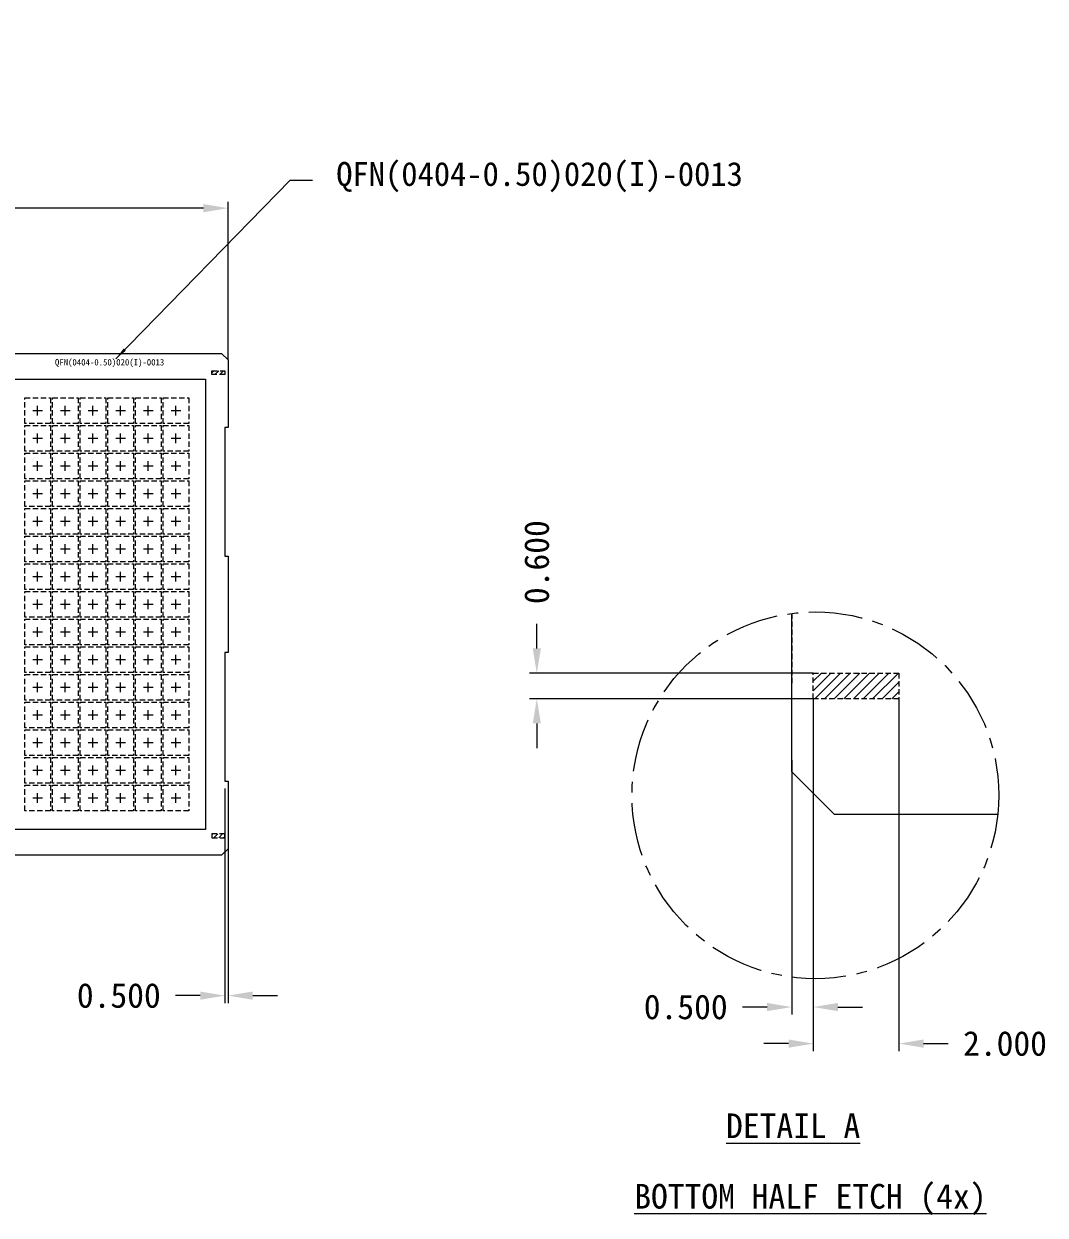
# Model space of a CAD drawing. Header units: millimetres. Extents: x -176 to -53, y -166 to -6.
# Drawn here: x -101.1 to -53.5, y -166 to -110.5 of the extents above; entities that cross this region are included whole.
import ezdxf

# ---------------------------------------------------------------- set-up
doc = ezdxf.new("R2010")
doc.units = ezdxf.units.MM
for name, pattern in [('CENTER', [2, 1.25, -0.25, 0.25, -0.25]), ('DASHED', [0.75, 0.5, -0.25]), ('HIDDEN', [0.375, 0.25, -0.125])]:
    doc.linetypes.add(name, pattern=pattern)
for name, color, linetype, lineweight in [('1D', 4, 'Continuous', 18), ('ETCH', 4, 'Continuous', 15), ('PKG', 6, 'HIDDEN', 9)]:
    doc.layers.add(name, color=color, linetype=linetype, lineweight=lineweight)
doc.layers.add('中心线', color=1, linetype='CENTER')
doc.layers.add('标注', color=4, linetype='Continuous')
doc.styles.add('宋体', font='SimSun.ttf')

msp = doc.modelspace()

# ---------------------------------------------------------------- hatches: boundary and pattern name
at = {"layer": 'ETCH', "lineweight": 0}
h = msp.add_hatch(dxfattribs=at)
h.set_pattern_fill('ANSI31', color=256, scale=0.05)
h.set_pattern_definition([(45, (0.36697, 0.75377), (-0.1122532, 0.1122532), [])])
h.paths.add_polyline_path([(-91.7491, -148.366), (-92.3491, -148.366), (-92.3491, -148.4502), (-91.7491, -148.4502)])
h.paths.add_polyline_path([(-91.7491, -148.2702), (-92.3491, -148.2702), (-92.3491, -148.366), (-91.7491, -148.366)])
h.paths.add_polyline_path([(-91.7491, -126.7602), (-92.3491, -126.7602), (-92.3491, -126.8502), (-91.7491, -126.8502)])
h.paths.add_polyline_path([(-91.7491, -126.6702), (-92.3491, -126.6702), (-92.3491, -126.7602), (-91.7491, -126.7602)])
h.paths.add_polyline_path([(-168.2491, -126.7602), (-168.8491, -126.7602), (-168.8491, -126.8502), (-168.2491, -126.8502)])
h.paths.add_polyline_path([(-168.2491, -126.6702), (-168.8491, -126.6702), (-168.8491, -126.7602), (-168.2491, -126.7602)])
h.paths.add_polyline_path([(-149.0388, -91.4903), (-151.0388, -91.4903), (-151.0388, -91.7903), (-149.0388, -91.7903)])
h.paths.add_polyline_path([(-149.0388, -91.1903), (-151.0388, -91.1903), (-151.0388, -91.4903), (-149.0388, -91.4903)])
h.paths.add_polyline_path([(-149.0388, -19.4903), (-151.0388, -19.4903), (-151.0388, -19.7903), (-149.0388, -19.7903)])
h.paths.add_polyline_path([(-149.0388, -19.1903), (-151.0388, -19.1903), (-151.0388, -19.4903), (-149.0388, -19.4903)])
h.paths.add_polyline_path([(-168.2491, -148.366), (-168.8491, -148.366), (-168.8491, -148.4502), (-168.2491, -148.4502)])
h.paths.add_polyline_path([(-168.2491, -148.2702), (-168.8491, -148.2702), (-168.8491, -148.366), (-168.2491, -148.366)])
h = msp.add_hatch(dxfattribs=at)
h.set_pattern_fill('ANSI31', color=256, scale=0.1)
h.set_pattern_definition([(45, (-4394.22916, -1002.446), (-0.224506403, 0.224506403), [])])
h.paths.add_polyline_path([(-64.308, -141.3699), (-60.308, -141.3699), (-60.308, -141.9699), (-64.308, -141.9699)])
h.paths.add_polyline_path([(-64.308, -141.3699), (-64.308, -140.7699), (-60.308, -140.7699), (-60.308, -141.3699)])
at = {"layer": '标注', "lineweight": 0}
for points in [[(-92.7491, -118.8975), (-92.7491, -119.2809), (-91.5991, -119.0892)], [(-96.8358, -126.1152), (-96.4701, -125.6337), (-96.3628, -125.7385)], [(-77.3913, -139.6199), (-77.0079, -139.6199), (-77.1996, -140.7699)], [(-77.3913, -143.1199), (-77.0079, -143.1199), (-77.1996, -141.9699)], [(-92.8991, -155.6185), (-92.8991, -156.0018), (-91.7491, -155.8101)], [(-90.4491, -155.6185), (-90.4491, -156.0018), (-91.5991, -155.8101)], [(-66.458, -156.1517), (-66.458, -156.535), (-65.308, -156.3434)], [(-63.158, -156.1517), (-63.158, -156.535), (-64.308, -156.3434)], [(-65.458, -157.8565), (-65.458, -158.2398), (-64.308, -158.0482)], [(-59.158, -157.8565), (-59.158, -158.2398), (-60.308, -158.0482)]]:
    msp.add_hatch(color=256, dxfattribs=at).paths.add_polyline_path(points, flags=0)

# ---------------------------------------------------------------- linework, layer by layer
at = {"color": 6, "linetype": 'ByBlock', "lineweight": 0, "elevation": -0.0291}
for points in [[(-168.6991, -125.8602), (-91.8991, -125.8602), (-91.5991, -126.1602), (-91.5991, -126.1602), (-91.5991, -126.1602), (-91.5991, -129.3102), (-91.7491, -129.3102), (-91.7491, -135.3102), (-91.5991, -135.3102), (-91.5991, -139.8102), (-91.7491, -139.8102), (-91.7491, -145.8102), (-91.5991, -145.8102), (-91.5991, -148.9602), (-91.5991, -148.9602), (-91.5991, -148.9602), (-91.8991, -149.2602), (-168.6991, -149.2602)], [(-55.7029, -147.3699), (-63.308, -147.3699), (-65.308, -145.3699), (-65.308, -145.3699), (-65.308, -145.3699), (-65.308, -137.9884)]]:
    msp.add_lwpolyline(points, dxfattribs=at)
at = {"layer": '1D', "linetype": 'HIDDEN', "lineweight": 0}
msp.add_line((-65.308, -137.9884, -0.0291), (-65.308, -141.3699, -0.0291), dxfattribs=at)
at = {"layer": '1D', "lineweight": 0, "elevation": -0.0291}
msp.add_lwpolyline([(-167.6491, -127.0602), (-92.6491, -127.0602), (-92.6491, -148.0602), (-167.6491, -148.0602)], close=True, dxfattribs=at)
at = {"layer": '1D', "linetype": 'HIDDEN', "lineweight": 0, "elevation": -0.0291}
for points in [[(-91.7491, -126.6702), (-91.7491, -126.8502), (-92.3491, -126.8502), (-92.3491, -126.6702)], [(-64.308, -141.9699), (-64.308, -140.7699), (-60.308, -140.7699), (-60.308, -141.9699)], [(-91.7491, -148.4502), (-91.7491, -148.2702), (-92.3491, -148.2702), (-92.3491, -148.4502)]]:
    msp.add_lwpolyline(points, close=True, dxfattribs=at)
at = {"layer": 'PKG', "color": 2, "linetype": 'DASHED', "lineweight": 0, "ltscale": 0.5, "elevation": -0.0291}
for points in [[(-101.0791, -127.9302), (-99.8791, -127.9302), (-99.8791, -129.1302), (-101.0791, -129.1302)], [(-99.7891, -127.9302), (-98.5891, -127.9302), (-98.5891, -129.1302), (-99.7891, -129.1302)], [(-98.4991, -127.9302), (-97.2991, -127.9302), (-97.2991, -129.1302), (-98.4991, -129.1302)], [(-97.2091, -127.9302), (-96.0091, -127.9302), (-96.0091, -129.1302), (-97.2091, -129.1302)], [(-95.9191, -127.9302), (-94.7191, -127.9302), (-94.7191, -129.1302), (-95.9191, -129.1302)], [(-94.6291, -127.9302), (-93.4291, -127.9302), (-93.4291, -129.1302), (-94.6291, -129.1302)], [(-101.0791, -129.2202), (-99.8791, -129.2202), (-99.8791, -130.4202), (-101.0791, -130.4202)], [(-99.7891, -129.2202), (-98.5891, -129.2202), (-98.5891, -130.4202), (-99.7891, -130.4202)], [(-98.4991, -129.2202), (-97.2991, -129.2202), (-97.2991, -130.4202), (-98.4991, -130.4202)], [(-97.2091, -129.2202), (-96.0091, -129.2202), (-96.0091, -130.4202), (-97.2091, -130.4202)], [(-95.9191, -129.2202), (-94.7191, -129.2202), (-94.7191, -130.4202), (-95.9191, -130.4202)], [(-94.6291, -129.2202), (-93.4291, -129.2202), (-93.4291, -130.4202), (-94.6291, -130.4202)], [(-101.0791, -130.5102), (-99.8791, -130.5102), (-99.8791, -131.7102), (-101.0791, -131.7102)], [(-99.7891, -130.5102), (-98.5891, -130.5102), (-98.5891, -131.7102), (-99.7891, -131.7102)], [(-98.4991, -130.5102), (-97.2991, -130.5102), (-97.2991, -131.7102), (-98.4991, -131.7102)], [(-97.2091, -130.5102), (-96.0091, -130.5102), (-96.0091, -131.7102), (-97.2091, -131.7102)], [(-95.9191, -130.5102), (-94.7191, -130.5102), (-94.7191, -131.7102), (-95.9191, -131.7102)], [(-94.6291, -130.5102), (-93.4291, -130.5102), (-93.4291, -131.7102), (-94.6291, -131.7102)], [(-101.0791, -131.8002), (-99.8791, -131.8002), (-99.8791, -133.0002), (-101.0791, -133.0002)], [(-99.7891, -131.8002), (-98.5891, -131.8002), (-98.5891, -133.0002), (-99.7891, -133.0002)], [(-98.4991, -131.8002), (-97.2991, -131.8002), (-97.2991, -133.0002), (-98.4991, -133.0002)], [(-97.2091, -131.8002), (-96.0091, -131.8002), (-96.0091, -133.0002), (-97.2091, -133.0002)], [(-95.9191, -131.8002), (-94.7191, -131.8002), (-94.7191, -133.0002), (-95.9191, -133.0002)], [(-94.6291, -131.8002), (-93.4291, -131.8002), (-93.4291, -133.0002), (-94.6291, -133.0002)], [(-101.0791, -133.0902), (-99.8791, -133.0902), (-99.8791, -134.2902), (-101.0791, -134.2902)], [(-99.7891, -133.0902), (-98.5891, -133.0902), (-98.5891, -134.2902), (-99.7891, -134.2902)], [(-98.4991, -133.0902), (-97.2991, -133.0902), (-97.2991, -134.2902), (-98.4991, -134.2902)], [(-97.2091, -133.0902), (-96.0091, -133.0902), (-96.0091, -134.2902), (-97.2091, -134.2902)], [(-95.9191, -133.0902), (-94.7191, -133.0902), (-94.7191, -134.2902), (-95.9191, -134.2902)], [(-94.6291, -133.0902), (-93.4291, -133.0902), (-93.4291, -134.2902), (-94.6291, -134.2902)], [(-101.0791, -134.3802), (-99.8791, -134.3802), (-99.8791, -135.5802), (-101.0791, -135.5802)], [(-99.7891, -134.3802), (-98.5891, -134.3802), (-98.5891, -135.5802), (-99.7891, -135.5802)], [(-98.4991, -134.3802), (-97.2991, -134.3802), (-97.2991, -135.5802), (-98.4991, -135.5802)], [(-97.2091, -134.3802), (-96.0091, -134.3802), (-96.0091, -135.5802), (-97.2091, -135.5802)], [(-95.9191, -134.3802), (-94.7191, -134.3802), (-94.7191, -135.5802), (-95.9191, -135.5802)], [(-94.6291, -134.3802), (-93.4291, -134.3802), (-93.4291, -135.5802), (-94.6291, -135.5802)], [(-101.0791, -135.6702), (-99.8791, -135.6702), (-99.8791, -136.8702), (-101.0791, -136.8702)], [(-99.7891, -135.6702), (-98.5891, -135.6702), (-98.5891, -136.8702), (-99.7891, -136.8702)], [(-98.4991, -135.6702), (-97.2991, -135.6702), (-97.2991, -136.8702), (-98.4991, -136.8702)], [(-97.2091, -135.6702), (-96.0091, -135.6702), (-96.0091, -136.8702), (-97.2091, -136.8702)], [(-95.9191, -135.6702), (-94.7191, -135.6702), (-94.7191, -136.8702), (-95.9191, -136.8702)], [(-94.6291, -135.6702), (-93.4291, -135.6702), (-93.4291, -136.8702), (-94.6291, -136.8702)], [(-101.0791, -136.9602), (-99.8791, -136.9602), (-99.8791, -138.1602), (-101.0791, -138.1602)], [(-99.7891, -136.9602), (-98.5891, -136.9602), (-98.5891, -138.1602), (-99.7891, -138.1602)], [(-98.4991, -136.9602), (-97.2991, -136.9602), (-97.2991, -138.1602), (-98.4991, -138.1602)], [(-97.2091, -136.9602), (-96.0091, -136.9602), (-96.0091, -138.1602), (-97.2091, -138.1602)], [(-95.9191, -136.9602), (-94.7191, -136.9602), (-94.7191, -138.1602), (-95.9191, -138.1602)], [(-94.6291, -136.9602), (-93.4291, -136.9602), (-93.4291, -138.1602), (-94.6291, -138.1602)], [(-101.0791, -138.2502), (-99.8791, -138.2502), (-99.8791, -139.4502), (-101.0791, -139.4502)], [(-99.7891, -138.2502), (-98.5891, -138.2502), (-98.5891, -139.4502), (-99.7891, -139.4502)], [(-98.4991, -138.2502), (-97.2991, -138.2502), (-97.2991, -139.4502), (-98.4991, -139.4502)], [(-97.2091, -138.2502), (-96.0091, -138.2502), (-96.0091, -139.4502), (-97.2091, -139.4502)], [(-95.9191, -138.2502), (-94.7191, -138.2502), (-94.7191, -139.4502), (-95.9191, -139.4502)], [(-94.6291, -138.2502), (-93.4291, -138.2502), (-93.4291, -139.4502), (-94.6291, -139.4502)], [(-101.0791, -139.5402), (-99.8791, -139.5402), (-99.8791, -140.7402), (-101.0791, -140.7402)], [(-99.7891, -139.5402), (-98.5891, -139.5402), (-98.5891, -140.7402), (-99.7891, -140.7402)], [(-98.4991, -139.5402), (-97.2991, -139.5402), (-97.2991, -140.7402), (-98.4991, -140.7402)], [(-97.2091, -139.5402), (-96.0091, -139.5402), (-96.0091, -140.7402), (-97.2091, -140.7402)], [(-95.9191, -139.5402), (-94.7191, -139.5402), (-94.7191, -140.7402), (-95.9191, -140.7402)], [(-94.6291, -139.5402), (-93.4291, -139.5402), (-93.4291, -140.7402), (-94.6291, -140.7402)], [(-101.0791, -140.8302), (-99.8791, -140.8302), (-99.8791, -142.0302), (-101.0791, -142.0302)], [(-99.7891, -140.8302), (-98.5891, -140.8302), (-98.5891, -142.0302), (-99.7891, -142.0302)], [(-98.4991, -140.8302), (-97.2991, -140.8302), (-97.2991, -142.0302), (-98.4991, -142.0302)], [(-97.2091, -140.8302), (-96.0091, -140.8302), (-96.0091, -142.0302), (-97.2091, -142.0302)], [(-95.9191, -140.8302), (-94.7191, -140.8302), (-94.7191, -142.0302), (-95.9191, -142.0302)], [(-94.6291, -140.8302), (-93.4291, -140.8302), (-93.4291, -142.0302), (-94.6291, -142.0302)], [(-101.0791, -142.1202), (-99.8791, -142.1202), (-99.8791, -143.3202), (-101.0791, -143.3202)], [(-99.7891, -142.1202), (-98.5891, -142.1202), (-98.5891, -143.3202), (-99.7891, -143.3202)], [(-98.4991, -142.1202), (-97.2991, -142.1202), (-97.2991, -143.3202), (-98.4991, -143.3202)], [(-97.2091, -142.1202), (-96.0091, -142.1202), (-96.0091, -143.3202), (-97.2091, -143.3202)], [(-95.9191, -142.1202), (-94.7191, -142.1202), (-94.7191, -143.3202), (-95.9191, -143.3202)], [(-94.6291, -142.1202), (-93.4291, -142.1202), (-93.4291, -143.3202), (-94.6291, -143.3202)], [(-101.0791, -143.4102), (-99.8791, -143.4102), (-99.8791, -144.6102), (-101.0791, -144.6102)], [(-99.7891, -143.4102), (-98.5891, -143.4102), (-98.5891, -144.6102), (-99.7891, -144.6102)], [(-98.4991, -143.4102), (-97.2991, -143.4102), (-97.2991, -144.6102), (-98.4991, -144.6102)], [(-97.2091, -143.4102), (-96.0091, -143.4102), (-96.0091, -144.6102), (-97.2091, -144.6102)], [(-95.9191, -143.4102), (-94.7191, -143.4102), (-94.7191, -144.6102), (-95.9191, -144.6102)], [(-94.6291, -143.4102), (-93.4291, -143.4102), (-93.4291, -144.6102), (-94.6291, -144.6102)], [(-101.0791, -144.7002), (-99.8791, -144.7002), (-99.8791, -145.9002), (-101.0791, -145.9002)], [(-99.7891, -144.7002), (-98.5891, -144.7002), (-98.5891, -145.9002), (-99.7891, -145.9002)], [(-98.4991, -144.7002), (-97.2991, -144.7002), (-97.2991, -145.9002), (-98.4991, -145.9002)], [(-97.2091, -144.7002), (-96.0091, -144.7002), (-96.0091, -145.9002), (-97.2091, -145.9002)], [(-95.9191, -144.7002), (-94.7191, -144.7002), (-94.7191, -145.9002), (-95.9191, -145.9002)], [(-94.6291, -144.7002), (-93.4291, -144.7002), (-93.4291, -145.9002), (-94.6291, -145.9002)], [(-101.0791, -145.9902), (-99.8791, -145.9902), (-99.8791, -147.1902), (-101.0791, -147.1902)], [(-99.7891, -145.9902), (-98.5891, -145.9902), (-98.5891, -147.1902), (-99.7891, -147.1902)], [(-98.4991, -145.9902), (-97.2991, -145.9902), (-97.2991, -147.1902), (-98.4991, -147.1902)], [(-97.2091, -145.9902), (-96.0091, -145.9902), (-96.0091, -147.1902), (-97.2091, -147.1902)], [(-95.9191, -145.9902), (-94.7191, -145.9902), (-94.7191, -147.1902), (-95.9191, -147.1902)], [(-94.6291, -145.9902), (-93.4291, -145.9902), (-93.4291, -147.1902), (-94.6291, -147.1902)]]:
    msp.add_lwpolyline(points, close=True, dxfattribs=at)
at = {"layer": '中心线', "color": 1, "linetype": 'CENTER', "lineweight": 0, "ltscale": 0.5}
for p, q in [((-100.4791, -128.7552, -0.0291), (-100.4791, -128.3052, -0.0291)), ((-99.1891, -128.7552, -0.0291), (-99.1891, -128.3052, -0.0291)), ((-97.8991, -128.7552, -0.0291), (-97.8991, -128.3052, -0.0291)), ((-96.6091, -128.7552, -0.0291), (-96.6091, -128.3052, -0.0291)), ((-95.3191, -128.7552, -0.0291), (-95.3191, -128.3052, -0.0291)), ((-94.0291, -128.7552, -0.0291), (-94.0291, -128.3052, -0.0291)), ((-100.7041, -128.5302, -0.0291), (-100.2541, -128.5302, -0.0291)), ((-99.4141, -128.5302, -0.0291), (-98.9641, -128.5302, -0.0291)), ((-98.1241, -128.5302, -0.0291), (-97.6741, -128.5302, -0.0291)), ((-96.8341, -128.5302, -0.0291), (-96.3841, -128.5302, -0.0291)), ((-95.5441, -128.5302, -0.0291), (-95.0941, -128.5302, -0.0291)), ((-94.2541, -128.5302, -0.0291), (-93.8041, -128.5302, -0.0291)), ((-100.7041, -129.8202, -0.0291), (-100.2541, -129.8202, -0.0291)), ((-100.4791, -130.0452, -0.0291), (-100.4791, -129.5952, -0.0291)), ((-99.4141, -129.8202, -0.0291), (-98.9641, -129.8202, -0.0291)), ((-99.1891, -130.0452, -0.0291), (-99.1891, -129.5952, -0.0291)), ((-98.1241, -129.8202, -0.0291), (-97.6741, -129.8202, -0.0291)), ((-97.8991, -130.0452, -0.0291), (-97.8991, -129.5952, -0.0291)), ((-96.8341, -129.8202, -0.0291), (-96.3841, -129.8202, -0.0291)), ((-96.6091, -130.0452, -0.0291), (-96.6091, -129.5952, -0.0291)), ((-95.5441, -129.8202, -0.0291), (-95.0941, -129.8202, -0.0291)), ((-95.3191, -130.0452, -0.0291), (-95.3191, -129.5952, -0.0291)), ((-94.2541, -129.8202, -0.0291), (-93.8041, -129.8202, -0.0291)), ((-94.0291, -130.0452, -0.0291), (-94.0291, -129.5952, -0.0291)), ((-100.7041, -131.1102, -0.0291), (-100.2541, -131.1102, -0.0291)), ((-100.4791, -131.3352, -0.0291), (-100.4791, -130.8852, -0.0291)), ((-99.4141, -131.1102, -0.0291), (-98.9641, -131.1102, -0.0291)), ((-99.1891, -131.3352, -0.0291), (-99.1891, -130.8852, -0.0291)), ((-98.1241, -131.1102, -0.0291), (-97.6741, -131.1102, -0.0291)), ((-97.8991, -131.3352, -0.0291), (-97.8991, -130.8852, -0.0291)), ((-96.8341, -131.1102, -0.0291), (-96.3841, -131.1102, -0.0291)), ((-96.6091, -131.3352, -0.0291), (-96.6091, -130.8852, -0.0291)), ((-95.5441, -131.1102, -0.0291), (-95.0941, -131.1102, -0.0291)), ((-95.3191, -131.3352, -0.0291), (-95.3191, -130.8852, -0.0291)), ((-94.2541, -131.1102, -0.0291), (-93.8041, -131.1102, -0.0291)), ((-94.0291, -131.3352, -0.0291), (-94.0291, -130.8852, -0.0291)), ((-100.4791, -132.6252, -0.0291), (-100.4791, -132.1752, -0.0291)), ((-99.1891, -132.6252, -0.0291), (-99.1891, -132.1752, -0.0291)), ((-97.8991, -132.6252, -0.0291), (-97.8991, -132.1752, -0.0291)), ((-96.6091, -132.6252, -0.0291), (-96.6091, -132.1752, -0.0291)), ((-95.3191, -132.6252, -0.0291), (-95.3191, -132.1752, -0.0291)), ((-94.0291, -132.6252, -0.0291), (-94.0291, -132.1752, -0.0291)), ((-100.7041, -132.4002, -0.0291), (-100.2541, -132.4002, -0.0291)), ((-99.4141, -132.4002, -0.0291), (-98.9641, -132.4002, -0.0291)), ((-98.1241, -132.4002, -0.0291), (-97.6741, -132.4002, -0.0291)), ((-96.8341, -132.4002, -0.0291), (-96.3841, -132.4002, -0.0291)), ((-95.5441, -132.4002, -0.0291), (-95.0941, -132.4002, -0.0291)), ((-94.2541, -132.4002, -0.0291), (-93.8041, -132.4002, -0.0291)), ((-100.7041, -133.6902, -0.0291), (-100.2541, -133.6902, -0.0291)), ((-100.4791, -133.9152, -0.0291), (-100.4791, -133.4652, -0.0291)), ((-99.4141, -133.6902, -0.0291), (-98.9641, -133.6902, -0.0291)), ((-99.1891, -133.9152, -0.0291), (-99.1891, -133.4652, -0.0291)), ((-98.1241, -133.6902, -0.0291), (-97.6741, -133.6902, -0.0291)), ((-97.8991, -133.9152, -0.0291), (-97.8991, -133.4652, -0.0291)), ((-96.8341, -133.6902, -0.0291), (-96.3841, -133.6902, -0.0291)), ((-96.6091, -133.9152, -0.0291), (-96.6091, -133.4652, -0.0291)), ((-95.5441, -133.6902, -0.0291), (-95.0941, -133.6902, -0.0291)), ((-95.3191, -133.9152, -0.0291), (-95.3191, -133.4652, -0.0291)), ((-94.2541, -133.6902, -0.0291), (-93.8041, -133.6902, -0.0291)), ((-94.0291, -133.9152, -0.0291), (-94.0291, -133.4652, -0.0291)), ((-100.7041, -134.9802, -0.0291), (-100.2541, -134.9802, -0.0291)), ((-100.4791, -135.2052, -0.0291), (-100.4791, -134.7552, -0.0291)), ((-99.4141, -134.9802, -0.0291), (-98.9641, -134.9802, -0.0291)), ((-99.1891, -135.2052, -0.0291), (-99.1891, -134.7552, -0.0291)), ((-98.1241, -134.9802, -0.0291), (-97.6741, -134.9802, -0.0291)), ((-97.8991, -135.2052, -0.0291), (-97.8991, -134.7552, -0.0291)), ((-96.8341, -134.9802, -0.0291), (-96.3841, -134.9802, -0.0291)), ((-96.6091, -135.2052, -0.0291), (-96.6091, -134.7552, -0.0291)), ((-95.5441, -134.9802, -0.0291), (-95.0941, -134.9802, -0.0291)), ((-95.3191, -135.2052, -0.0291), (-95.3191, -134.7552, -0.0291)), ((-94.2541, -134.9802, -0.0291), (-93.8041, -134.9802, -0.0291)), ((-94.0291, -135.2052, -0.0291), (-94.0291, -134.7552, -0.0291)), ((-100.4791, -136.4952, -0.0291), (-100.4791, -136.0452, -0.0291)), ((-99.1891, -136.4952, -0.0291), (-99.1891, -136.0452, -0.0291)), ((-97.8991, -136.4952, -0.0291), (-97.8991, -136.0452, -0.0291)), ((-96.6091, -136.4952, -0.0291), (-96.6091, -136.0452, -0.0291)), ((-95.3191, -136.4952, -0.0291), (-95.3191, -136.0452, -0.0291)), ((-94.0291, -136.4952, -0.0291), (-94.0291, -136.0452, -0.0291)), ((-100.7041, -136.2702, -0.0291), (-100.2541, -136.2702, -0.0291)), ((-99.4141, -136.2702, -0.0291), (-98.9641, -136.2702, -0.0291)), ((-98.1241, -136.2702, -0.0291), (-97.6741, -136.2702, -0.0291)), ((-96.8341, -136.2702, -0.0291), (-96.3841, -136.2702, -0.0291)), ((-95.5441, -136.2702, -0.0291), (-95.0941, -136.2702, -0.0291)), ((-94.2541, -136.2702, -0.0291), (-93.8041, -136.2702, -0.0291)), ((-100.7041, -137.5602, -0.0291), (-100.2541, -137.5602, -0.0291)), ((-100.4791, -137.7852, -0.0291), (-100.4791, -137.3352, -0.0291)), ((-99.4141, -137.5602, -0.0291), (-98.9641, -137.5602, -0.0291)), ((-99.1891, -137.7852, -0.0291), (-99.1891, -137.3352, -0.0291)), ((-98.1241, -137.5602, -0.0291), (-97.6741, -137.5602, -0.0291)), ((-97.8991, -137.7852, -0.0291), (-97.8991, -137.3352, -0.0291)), ((-96.8341, -137.5602, -0.0291), (-96.3841, -137.5602, -0.0291)), ((-96.6091, -137.7852, -0.0291), (-96.6091, -137.3352, -0.0291)), ((-95.5441, -137.5602, -0.0291), (-95.0941, -137.5602, -0.0291)), ((-95.3191, -137.7852, -0.0291), (-95.3191, -137.3352, -0.0291)), ((-94.2541, -137.5602, -0.0291), (-93.8041, -137.5602, -0.0291)), ((-94.0291, -137.7852, -0.0291), (-94.0291, -137.3352, -0.0291)), ((-100.7041, -138.8502, -0.0291), (-100.2541, -138.8502, -0.0291)), ((-100.4791, -139.0752, -0.0291), (-100.4791, -138.6252, -0.0291)), ((-99.4141, -138.8502, -0.0291), (-98.9641, -138.8502, -0.0291)), ((-99.1891, -139.0752, -0.0291), (-99.1891, -138.6252, -0.0291)), ((-98.1241, -138.8502, -0.0291), (-97.6741, -138.8502, -0.0291)), ((-97.8991, -139.0752, -0.0291), (-97.8991, -138.6252, -0.0291)), ((-96.8341, -138.8502, -0.0291), (-96.3841, -138.8502, -0.0291)), ((-96.6091, -139.0752, -0.0291), (-96.6091, -138.6252, -0.0291)), ((-95.5441, -138.8502, -0.0291), (-95.0941, -138.8502, -0.0291)), ((-95.3191, -139.0752, -0.0291), (-95.3191, -138.6252, -0.0291)), ((-94.2541, -138.8502, -0.0291), (-93.8041, -138.8502, -0.0291)), ((-94.0291, -139.0752, -0.0291), (-94.0291, -138.6252, -0.0291)), ((-100.4791, -140.3652, -0.0291), (-100.4791, -139.9152, -0.0291)), ((-99.1891, -140.3652, -0.0291), (-99.1891, -139.9152, -0.0291)), ((-97.8991, -140.3652, -0.0291), (-97.8991, -139.9152, -0.0291)), ((-96.6091, -140.3652, -0.0291), (-96.6091, -139.9152, -0.0291)), ((-95.3191, -140.3652, -0.0291), (-95.3191, -139.9152, -0.0291)), ((-94.0291, -140.3652, -0.0291), (-94.0291, -139.9152, -0.0291)), ((-100.7041, -140.1402, -0.0291), (-100.2541, -140.1402, -0.0291)), ((-99.4141, -140.1402, -0.0291), (-98.9641, -140.1402, -0.0291)), ((-98.1241, -140.1402, -0.0291), (-97.6741, -140.1402, -0.0291)), ((-96.8341, -140.1402, -0.0291), (-96.3841, -140.1402, -0.0291)), ((-95.5441, -140.1402, -0.0291), (-95.0941, -140.1402, -0.0291)), ((-94.2541, -140.1402, -0.0291), (-93.8041, -140.1402, -0.0291)), ((-100.7041, -141.4302, -0.0291), (-100.2541, -141.4302, -0.0291)), ((-100.4791, -141.6552, -0.0291), (-100.4791, -141.2052, -0.0291)), ((-99.4141, -141.4302, -0.0291), (-98.9641, -141.4302, -0.0291)), ((-99.1891, -141.6552, -0.0291), (-99.1891, -141.2052, -0.0291)), ((-98.1241, -141.4302, -0.0291), (-97.6741, -141.4302, -0.0291)), ((-97.8991, -141.6552, -0.0291), (-97.8991, -141.2052, -0.0291)), ((-96.8341, -141.4302, -0.0291), (-96.3841, -141.4302, -0.0291)), ((-96.6091, -141.6552, -0.0291), (-96.6091, -141.2052, -0.0291)), ((-95.5441, -141.4302, -0.0291), (-95.0941, -141.4302, -0.0291)), ((-95.3191, -141.6552, -0.0291), (-95.3191, -141.2052, -0.0291)), ((-94.2541, -141.4302, -0.0291), (-93.8041, -141.4302, -0.0291)), ((-94.0291, -141.6552, -0.0291), (-94.0291, -141.2052, -0.0291)), ((-100.7041, -142.7202, -0.0291), (-100.2541, -142.7202, -0.0291)), ((-100.4791, -142.9452, -0.0291), (-100.4791, -142.4952, -0.0291)), ((-99.4141, -142.7202, -0.0291), (-98.9641, -142.7202, -0.0291)), ((-99.1891, -142.9452, -0.0291), (-99.1891, -142.4952, -0.0291)), ((-98.1241, -142.7202, -0.0291), (-97.6741, -142.7202, -0.0291)), ((-97.8991, -142.9452, -0.0291), (-97.8991, -142.4952, -0.0291)), ((-96.8341, -142.7202, -0.0291), (-96.3841, -142.7202, -0.0291)), ((-96.6091, -142.9452, -0.0291), (-96.6091, -142.4952, -0.0291)), ((-95.5441, -142.7202, -0.0291), (-95.0941, -142.7202, -0.0291)), ((-95.3191, -142.9452, -0.0291), (-95.3191, -142.4952, -0.0291)), ((-94.2541, -142.7202, -0.0291), (-93.8041, -142.7202, -0.0291)), ((-94.0291, -142.9452, -0.0291), (-94.0291, -142.4952, -0.0291)), ((-100.4791, -144.2352, -0.0291), (-100.4791, -143.7852, -0.0291)), ((-99.1891, -144.2352, -0.0291), (-99.1891, -143.7852, -0.0291)), ((-97.8991, -144.2352, -0.0291), (-97.8991, -143.7852, -0.0291)), ((-96.6091, -144.2352, -0.0291), (-96.6091, -143.7852, -0.0291)), ((-95.3191, -144.2352, -0.0291), (-95.3191, -143.7852, -0.0291)), ((-94.0291, -144.2352, -0.0291), (-94.0291, -143.7852, -0.0291)), ((-100.7041, -144.0102, -0.0291), (-100.2541, -144.0102, -0.0291)), ((-99.4141, -144.0102, -0.0291), (-98.9641, -144.0102, -0.0291)), ((-98.1241, -144.0102, -0.0291), (-97.6741, -144.0102, -0.0291)), ((-96.8341, -144.0102, -0.0291), (-96.3841, -144.0102, -0.0291)), ((-95.5441, -144.0102, -0.0291), (-95.0941, -144.0102, -0.0291)), ((-94.2541, -144.0102, -0.0291), (-93.8041, -144.0102, -0.0291)), ((-100.7041, -145.3002, -0.0291), (-100.2541, -145.3002, -0.0291)), ((-100.4791, -145.5252, -0.0291), (-100.4791, -145.0752, -0.0291)), ((-99.4141, -145.3002, -0.0291), (-98.9641, -145.3002, -0.0291)), ((-99.1891, -145.5252, -0.0291), (-99.1891, -145.0752, -0.0291)), ((-98.1241, -145.3002, -0.0291), (-97.6741, -145.3002, -0.0291)), ((-97.8991, -145.5252, -0.0291), (-97.8991, -145.0752, -0.0291)), ((-96.8341, -145.3002, -0.0291), (-96.3841, -145.3002, -0.0291)), ((-96.6091, -145.5252, -0.0291), (-96.6091, -145.0752, -0.0291)), ((-95.5441, -145.3002, -0.0291), (-95.0941, -145.3002, -0.0291)), ((-95.3191, -145.5252, -0.0291), (-95.3191, -145.0752, -0.0291)), ((-94.2541, -145.3002, -0.0291), (-93.8041, -145.3002, -0.0291)), ((-94.0291, -145.5252, -0.0291), (-94.0291, -145.0752, -0.0291)), ((-100.7041, -146.5902, -0.0291), (-100.2541, -146.5902, -0.0291)), ((-100.4791, -146.8152, -0.0291), (-100.4791, -146.3652, -0.0291)), ((-99.4141, -146.5902, -0.0291), (-98.9641, -146.5902, -0.0291)), ((-99.1891, -146.8152, -0.0291), (-99.1891, -146.3652, -0.0291)), ((-98.1241, -146.5902, -0.0291), (-97.6741, -146.5902, -0.0291)), ((-97.8991, -146.8152, -0.0291), (-97.8991, -146.3652, -0.0291)), ((-96.8341, -146.5902, -0.0291), (-96.3841, -146.5902, -0.0291)), ((-96.6091, -146.8152, -0.0291), (-96.6091, -146.3652, -0.0291)), ((-95.5441, -146.5902, -0.0291), (-95.0941, -146.5902, -0.0291)), ((-95.3191, -146.8152, -0.0291), (-95.3191, -146.3652, -0.0291)), ((-94.2541, -146.5902, -0.0291), (-93.8041, -146.5902, -0.0291)), ((-94.0291, -146.8152, -0.0291), (-94.0291, -146.3652, -0.0291))]:
    msp.add_line(p, q, dxfattribs=at)
at = {"layer": '标注', "lineweight": 0}
for p, q in [((-96.8358, -126.1152, -0.0291), (-88.6949, -117.7846, -0.0291)), ((-88.6949, -117.7846, -0.0291), (-87.6649, -117.7846, -0.0291)), ((-87.6649, -117.7846, -0.0291), (-87.6649, -117.7846, -0.0291)), ((-91.5991, -126.1602, -0.0291), (-91.5991, -118.7892, -0.0291)), ((-92.7491, -119.0892, -0.0291), (-123.5372, -119.0892, -0.0291)), ((-77.1996, -139.6199, -0.0291), (-77.1996, -138.4699, -0.0291)), ((-64.308, -140.7699, -0.0291), (-77.5446, -140.7699, -0.0291)), ((-64.308, -141.9699, -0.0291), (-77.5446, -141.9699, -0.0291)), ((-64.308, -141.9699, -0.0291), (-64.308, -156.6884, -0.0291)), ((-60.308, -141.9699, -0.0291), (-60.308, -158.3932, -0.0291)), ((-77.1996, -143.1199, -0.0291), (-77.1996, -144.2699, -0.0291)), ((-64.308, -144.0977, -0.0291), (-64.308, -158.3932, -0.0291)), ((-65.308, -144.8271, -0.0291), (-65.308, -156.6884, -0.0291)), ((-91.7491, -146.1552, -0.0291), (-91.7491, -156.1551, -0.0291)), ((-91.5991, -148.9602, -0.0291), (-91.5991, -156.1551, -0.0291)), ((-92.8991, -155.8101, -0.0291), (-94.0491, -155.8101, -0.0291)), ((-90.4491, -155.8101, -0.0291), (-89.2991, -155.8101, -0.0291)), ((-66.458, -156.3434, -0.0291), (-67.608, -156.3434, -0.0291)), ((-63.158, -156.3434, -0.0291), (-62.008, -156.3434, -0.0291)), ((-65.458, -158.0482, -0.0291), (-66.608, -158.0482, -0.0291)), ((-59.158, -158.0482, -0.0291), (-58.008, -158.0482, -0.0291))]:
    msp.add_line(p, q, dxfattribs=at)
at = {"layer": '标注', "color": 2, "linetype": 'CENTER', "lineweight": 0, "ltscale": 2}
msp.add_circle((-64.208, -146.4699, -0.0291), 8.5526, dxfattribs=at)

# ---------------------------------------------------------------- texts
at = {"layer": '标注', "lineweight": 0, "attachment_point": 5, "style": '宋体'}
for s, insert, char_height, width in [('{\\f宋体|b0|i0|c134|p2;\\C0;QFN(0404-0.50)020(I)-0013}', (-77.0715, -117.6414, -0.0291), 1.115046, 85.739756), ('{\\C0;QFN(0404-0.50)020(I)-0013}', (-97.1227, -126.3138, -0.0291), 0.3, 24.759696), ('0.500', (-96.6941, -155.8101, -0.0291), 1.15, 13.8), ('0.500', (-70.253, -156.3434, -0.0291), 1.15, 13.8), ('2.000', (-55.363, -158.0482, -0.0291), 1.15, 13.8), ('{\\LDETAIL A}', (-65.2435, -161.8799, -0.0291), 1.15, 21.85), ('{\\LBOTTOM HALF ETCH (4x)}', (-64.4398, -165.3207, -0.0291), 1.15, 64.728571)]:
    msp.add_mtext(s, dxfattribs=dict(at, insert=insert, char_height=char_height, width=width))
at = {"layer": '标注', "lineweight": 0, "insert": (-77.1996, -135.5954, -0.0291), "char_height": 1.15, "width": 13.8, "attachment_point": 5, "rotation": 90, "style": '宋体'}
msp.add_mtext('0.600', dxfattribs=at)

doc.saveas('drawing.dxf')
